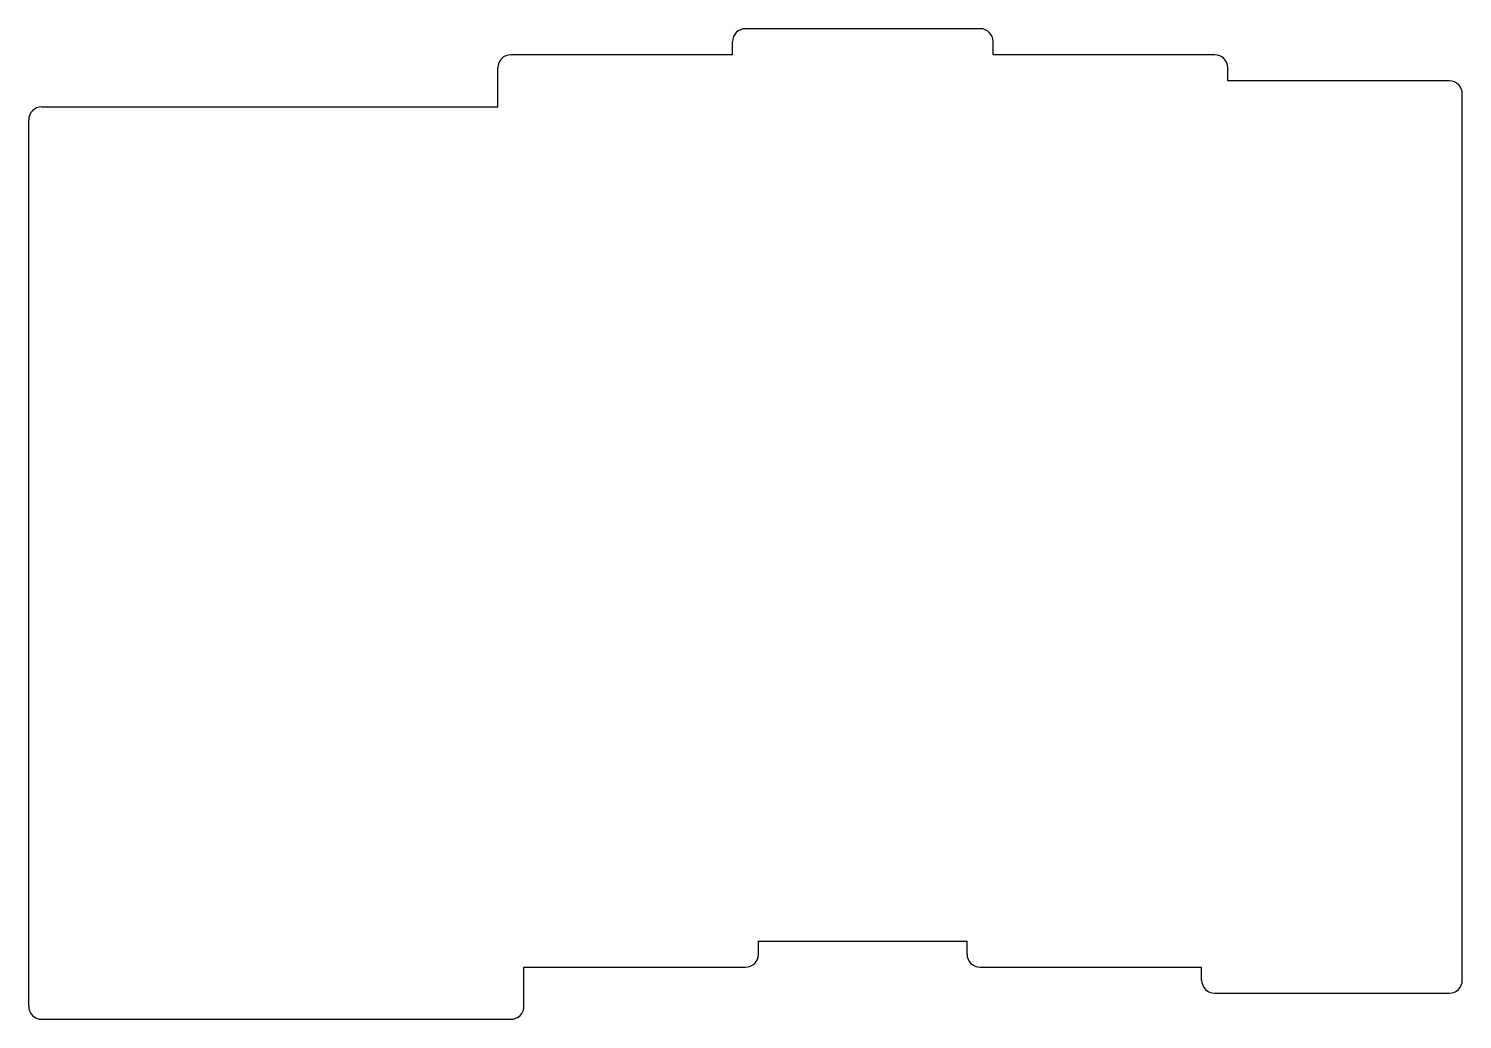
# Model space of a CAD drawing. Header units: millimetres. Extents: x 90 to 200, y -110 to -34.
import ezdxf

# ---------------------------------------------------------------- set-up
doc = ezdxf.new("R2010")
doc.units = ezdxf.units.MM

msp = doc.modelspace()

# ---------------------------------------------------------------- linework, layer by layer
for p, q in [((163, -33.5), (145, -33.5)), ((144, -35.5), (144, -34.5)), ((164, -35.5), (164, -34.5)), ((144, -35.5), (127, -35.5)), ((181, -35.5), (164, -35.5)), ((126, -39.5), (126, -36.5)), ((182, -37.5), (182, -36.5)), ((199, -37.5), (182, -37.5)), ((200, -106.5), (200, -38.5)), ((91, -39.5), (126, -39.5)), ((90, -108.5), (90, -40.5)), ((146, -104.5), (146, -103.5)), ((146, -103.5), (162, -103.5)), ((162, -104.5), (162, -103.5)), ((128, -108.5), (128, -105.5)), ((128, -105.5), (145, -105.5)), ((163, -105.5), (180, -105.5)), ((180, -106.5), (180, -105.5)), ((181, -107.5), (199, -107.5)), ((91, -109.5), (127, -109.5))]:
    msp.add_line(p, q)
for centre, start, end in [((145, -34.5), 90, 180), ((163, -34.5), 0, 90), ((127, -36.5), 90, 180), ((181, -36.5), 0, 90), ((199, -38.5), 0, 90), ((91, -40.5), 90, 180), ((145, -104.5), 270, 0), ((163, -104.5), 180, 270), ((181, -106.5), 180, 270), ((199, -106.5), 270, 0), ((91, -108.5), 180, 270), ((127, -108.5), 270, 0)]:
    msp.add_arc(centre, 1, start, end)

doc.saveas('drawing.dxf')
